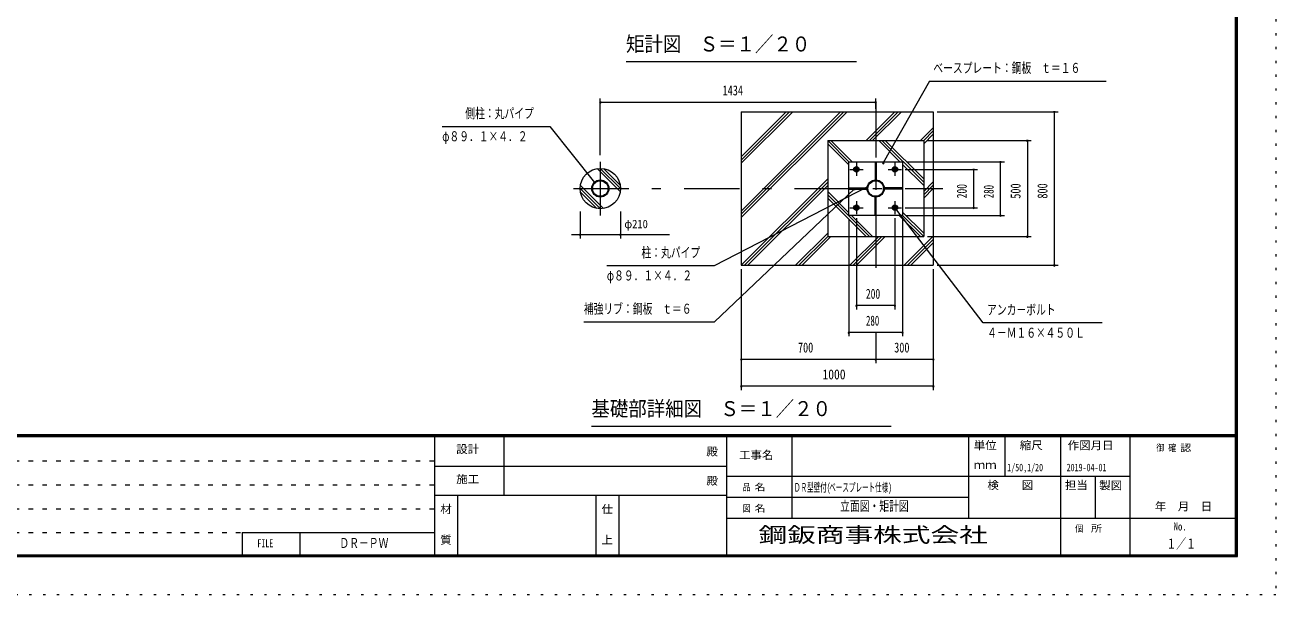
# Model space of a CAD drawing. Units: millimetres, scale not verified, with parts at other scales. Extents: x -26656 to 26658, y -10500 to 10500.
# Drawn here: x 10372 to 26658, y -10500 to -3075 of the extents above; entities that cross this region are included whole.
import ezdxf
from ezdxf.enums import TextEntityAlignment as Align

# ---------------------------------------------------------------- set-up
doc = ezdxf.new("R2010")
doc.units = ezdxf.units.MM
doc.header["$LTSCALE"] = 60
for name, pattern in [('USER1', [3, 1, -2]), ('USER3', [24, 12, -5, 2, -5]), ('USER4', [3, 0.5, -2.5])]:
    doc.linetypes.add(name, pattern=pattern)
doc.layers.add('0-1_0-F', color=7, linetype='Continuous')
doc.layers.add('0-E_2-5DIM', color=7, linetype='Continuous')
for name, color, linetype, lineweight in [('0-6_2-02BOLD', 7, 'Continuous', 18), ('0-8_2-22CENTER', 3, 'USER3', 18), ('0-9_2-42THIN', 4, 'Continuous', 18), ('0-A_2-52DIM', 3, 'Continuous', 18), ('0-B_2-62HATCH', 2, 'Continuous', 18), ('0-C_F-F', 5, 'Continuous', 18), ('0-D_F-E_J_ADD', 5, 'USER4', 18)]:
    doc.layers.add(name, color=color, linetype=linetype, lineweight=lineweight)
doc.styles.add('ＭＳ ゴシック', font='')
doc.styles.get('ＭＳ ゴシック').set_extended_font_data('MS Gothic')

msp = doc.modelspace()

# ---------------------------------------------------------------- linework, layer by layer
at = {"layer": '0-6_2-02BOLD'}
for p, q in [((19696.84, -4205.07), (22196.84, -4205.07)), ((22196.84, -4205.07), (22196.84, -6205.07)), ((20821.84, -4580.07), (20821.84, -5830.07)), ((20821.84, -4580.07), (22071.84, -4580.07)), ((22071.84, -4580.07), (22071.84, -5830.07)), ((21096.84, -4855.07), (21796.84, -4855.07)), ((21096.84, -5555.07), (21096.84, -4855.07)), ((21439.34, -4856.19), (21439.34, -5093.69)), ((21439.34, -4856.19), (21454.34, -4856.19)), ((21454.34, -4856.19), (21454.34, -5093.69)), ((21796.84, -4855.07), (21796.84, -5555.07)), ((21184.57, -4933.82), (21209.11, -4933.82)), ((21209.11, -4933.82), (21221.38, -4955.07)), ((21221.38, -4955.07), (21209.11, -4976.32)), ((21439.34, -5043.69), (21454.34, -5043.69)), ((21684.57, -4933.82), (21709.11, -4933.82)), ((21709.11, -4933.82), (21721.37, -4955.07)), ((21721.37, -4955.07), (21709.11, -4976.32)), ((21285.46, -5212.57), (21285.46, -5197.57)), ((21335.46, -5212.57), (21335.46, -5197.57)), ((21439.34, -5093.69), (21454.34, -5093.69)), ((21795.71, -5197.57), (21558.21, -5197.57)), ((21558.21, -5197.57), (21558.21, -5212.57)), ((21608.21, -5197.57), (21608.21, -5212.57)), ((21097.96, -5212.57), (21335.46, -5212.57)), ((21439.34, -5553.94), (21439.34, -5316.44)), ((21454.34, -5366.44), (21439.34, -5366.44)), ((21184.57, -5433.82), (21209.11, -5433.82)), ((21209.11, -5433.82), (21221.38, -5455.07)), ((21221.38, -5455.07), (21209.11, -5476.32)), ((21684.57, -5433.82), (21709.11, -5433.82)), ((21709.11, -5433.82), (21721.37, -5455.07)), ((21721.37, -5455.07), (21709.11, -5476.32)), ((21796.84, -5555.07), (21096.84, -5555.07)), ((21454.34, -5553.94), (21439.34, -5553.94)), ((20821.84, -5830.07), (22071.84, -5830.07))]:
    msp.add_line(p, q, dxfattribs=at)
for points in [[(19696.84, -4205.07), (19696.84, -6205.07), (22196.84, -6205.07)], [(21184.57, -4933.82), (21172.3, -4955.07), (21184.57, -4976.32), (21209.11, -4976.32)], [(21684.57, -4933.82), (21672.3, -4955.07), (21684.57, -4976.32), (21709.11, -4976.32)], [(21097.96, -5212.57), (21097.96, -5197.57), (21335.46, -5197.57)], [(21795.71, -5197.57), (21795.71, -5212.57), (21558.21, -5212.57)], [(21454.34, -5553.94), (21454.34, -5316.44), (21439.34, -5316.44)], [(21184.57, -5433.82), (21172.3, -5455.07), (21184.57, -5476.32), (21209.11, -5476.32)], [(21684.57, -5433.82), (21672.3, -5455.07), (21684.57, -5476.32), (21709.11, -5476.32)]]:
    msp.add_lwpolyline(points, dxfattribs=at)
for centre, radius in [((17861.84, -5205.07), 262.5), ((21196.84, -4955.07), 35), ((21196.84, -4955.07), 26.88), ((21196.84, -4955.07), 20.62), ((21196.84, -4955.07), 15), ((21696.84, -4955.07), 35), ((21696.84, -4955.07), 26.88), ((21696.84, -4955.07), 20.62), ((21696.84, -4955.07), 15), ((17861.84, -5205.07), 111.38), ((17861.84, -5205.07), 100.88), ((21446.84, -5205.07), 111.38), ((21446.84, -5205.07), 100.88), ((21196.84, -5455.07), 35), ((21196.84, -5455.07), 26.88), ((21196.84, -5455.07), 20.62), ((21196.84, -5455.07), 15), ((21696.84, -5455.07), 35), ((21696.84, -5455.07), 26.88), ((21696.84, -5455.07), 20.62), ((21696.84, -5455.07), 15)]:
    msp.add_circle(centre, radius, dxfattribs=at)
at = {"layer": '0-8_2-22CENTER'}
for p, q in [((21446.84, -4080.07), (21446.84, -6330.07)), ((17861.84, -4855.07), (17861.84, -5555.07)), ((21196.84, -4869.71), (21196.84, -5040.43)), ((21696.84, -4869.71), (21696.84, -5040.43)), ((21111.48, -4955.07), (21282.2, -4955.07)), ((21611.48, -4955.07), (21782.2, -4955.07)), ((17511.84, -5205.07), (22321.84, -5205.07)), ((21196.84, -5369.71), (21196.84, -5540.43)), ((21696.84, -5369.71), (21696.84, -5540.43)), ((21111.48, -5455.07), (21282.2, -5455.07)), ((21611.48, -5455.07), (21782.2, -5455.07))]:
    msp.add_line(p, q, dxfattribs=at)
at = {"layer": '0-9_2-42THIN'}
for centre in [(21196.84, -4955.07), (21696.84, -4955.07), (21196.84, -5455.07), (21696.84, -5455.07)]:
    msp.add_circle(centre, 11.25, dxfattribs=at)
at = {"layer": '0-A_2-52DIM'}
for p, q in [((21196.84, -3555.07), (18196.84, -3555.07)), ((22146.84, -3805.07), (21545.61, -4871.48)), ((22146.84, -3805.07), (24446.84, -3805.07)), ((17861.84, -4768.25), (17861.84, -4030.38)), ((21446.84, -4166.36), (21446.84, -4030.38)), ((17871.84, -4080.38), (17851.84, -4080.38)), ((17861.84, -4080.38), (21446.84, -4080.38)), ((21456.84, -4080.38), (21436.84, -4080.38)), ((22246.84, -4205.07), (23821.84, -4205.07)), ((23781.84, -4205.07), (23761.84, -4205.07)), ((23771.84, -4205.07), (23771.84, -6205.07)), ((15803.78, -4396.21), (17203.77, -4396.21)), ((17203.77, -4396.21), (17788.11, -5128.17)), ((22121.84, -4580.07), (23471.84, -4580.07)), ((23431.84, -4580.07), (23411.84, -4580.07)), ((23421.84, -4580.07), (23421.84, -5830.07)), ((21555.61, -4871.48), (21535.61, -4871.48)), ((21846.84, -4855.07), (23121.83, -4855.07)), ((23081.84, -4855.07), (23061.84, -4855.07)), ((23071.84, -5555.07), (23071.84, -4855.07)), ((21832.2, -4955.07), (22771.83, -4955.07)), ((22731.84, -4955.07), (22711.84, -4955.07)), ((22721.84, -4955.07), (22721.84, -5455.07)), ((17798.11, -5128.17), (17778.11, -5128.17)), ((19346.84, -6209.6), (21343.37, -5179.76)), ((19346.84, -6942.68), (21171.92, -5209.02)), ((21181.92, -5209.02), (21161.92, -5209.02)), ((21353.37, -5179.76), (21333.37, -5179.76)), ((17599.34, -5505.07), (17599.34, -5855.07)), ((18124.34, -5505.07), (18124.34, -5855.07)), ((21720.95, -5467.87), (21700.95, -5467.87)), ((22846.84, -6955.07), (21710.95, -5467.87)), ((21832.2, -5455.07), (22771.83, -5455.07)), ((22731.84, -5455.07), (22711.84, -5455.07)), ((21096.84, -5605.07), (21096.84, -7130.07)), ((21196.84, -5590.43), (21196.84, -6780.07)), ((21696.84, -5590.43), (21696.84, -6780.07)), ((21796.84, -5605.07), (21796.84, -7130.07)), ((21846.84, -5555.07), (23121.83, -5555.07)), ((23081.84, -5555.07), (23061.84, -5555.07)), ((17488.34, -5805.07), (18761.84, -5805.07)), ((17609.34, -5805.07), (17589.34, -5805.07)), ((18134.34, -5805.07), (18114.34, -5805.07)), ((22121.84, -5830.07), (23471.84, -5830.07)), ((23431.84, -5830.07), (23411.84, -5830.07)), ((17946.84, -6209.6), (19346.84, -6209.6)), ((19696.84, -6255.07), (19696.84, -7830.07)), ((22196.84, -6255.07), (22196.84, -7830.07)), ((22246.84, -6205.07), (23821.84, -6205.07)), ((23781.84, -6205.07), (23761.84, -6205.07)), ((21206.84, -6730.07), (21186.84, -6730.07)), ((21696.84, -6730.07), (21196.84, -6730.07)), ((21706.84, -6730.07), (21686.84, -6730.07)), ((17646.84, -6942.68), (19346.84, -6942.68)), ((24396.84, -6955.07), (22846.84, -6955.07)), ((21106.84, -7080.07), (21086.84, -7080.07)), ((21796.84, -7080.07), (21096.84, -7080.07)), ((21446.84, -7080.07), (21446.84, -7480.07)), ((21806.84, -7080.07), (21786.84, -7080.07)), ((19706.84, -7430.07), (19686.84, -7430.07)), ((22196.84, -7430.07), (19696.84, -7430.07)), ((21456.84, -7430.07), (21436.84, -7430.07)), ((22206.84, -7430.07), (22186.84, -7430.07)), ((19706.84, -7780.07), (19686.84, -7780.07)), ((22196.84, -7780.07), (19696.84, -7780.07)), ((22206.84, -7780.07), (22186.84, -7780.07)), ((21646.84, -8305.07), (17746.84, -8305.07))]:
    msp.add_line(p, q, dxfattribs=at)
for centre in [(17861.84, -4080.38), (21446.84, -4080.38), (23771.84, -4205.07), (23421.84, -4580.07), (21545.61, -4871.48), (23071.84, -4855.07), (22721.84, -4955.07), (17788.11, -5128.17), (21171.92, -5209.02), (21343.37, -5179.76), (21710.95, -5467.87), (22721.84, -5455.07), (23071.84, -5555.07), (17599.34, -5805.07), (18124.34, -5805.07), (23421.84, -5830.07), (23771.84, -6205.07), (21196.84, -6730.07), (21696.84, -6730.07), (21096.84, -7080.07), (21796.84, -7080.07), (19696.84, -7430.07), (21446.84, -7430.07), (22196.84, -7430.07), (19696.84, -7780.07), (22196.84, -7780.07)]:
    msp.add_arc(centre, 10, 180, 0, dxfattribs=at)
at = {"layer": '0-B_2-62HATCH'}
for p, q in [((19696.84, -5583.28), (21075.05, -4205.07)), ((19696.84, -5540.86), (21032.63, -4205.07)), ((19696.84, -5498.43), (20990.2, -4205.07)), ((19696.84, -4876.18), (20367.94, -4205.07)), ((19696.84, -4833.75), (20325.52, -4205.07)), ((19696.84, -4791.32), (20283.09, -4205.07)), ((21322.3, -4580.07), (21697.3, -4205.07)), ((21364.73, -4580.07), (21739.73, -4205.07)), ((21407.16, -4580.07), (21782.16, -4205.07)), ((22029.41, -4580.07), (22196.84, -4412.64)), ((22071.84, -4580.07), (22196.84, -4455.07)), ((22071.84, -4622.5), (22196.84, -4497.5)), ((20821.84, -4580.07), (21096.84, -4855.07)), ((20821.84, -4622.49), (21096.84, -4897.5)), ((20864.26, -4580.07), (21139.26, -4855.07)), ((21486.52, -4580.07), (21761.52, -4855.07)), ((21528.94, -4580.07), (22071.84, -5122.96)), ((21571.37, -4580.07), (22071.84, -5080.53)), ((17821.64, -4945.67), (18121.24, -5245.27)), ((17860.97, -4942.57), (18124.34, -5205.94)), ((17907.37, -4946.55), (18120.36, -5159.54)), ((21796.84, -4890.39), (22071.84, -5165.39)), ((17599.34, -5204.2), (17862.71, -5467.57)), ((17602.43, -5164.87), (17902.04, -5464.47)), ((19697.3, -6205.07), (20821.84, -5080.54)), ((19739.73, -6205.07), (20821.84, -5122.96)), ((19782.16, -6205.07), (20821.84, -5165.39)), ((22071.84, -5244.75), (22196.84, -5119.75)), ((22071.84, -5287.18), (22196.84, -5162.18)), ((22071.84, -5329.6), (22196.84, -5204.6)), ((17603.32, -5250.6), (17816.3, -5463.59)), ((20821.84, -5244.75), (21096.84, -5519.75)), ((20821.84, -5287.17), (21364.73, -5830.07)), ((20821.84, -5329.6), (21322.3, -5830.07)), ((21796.84, -5512.64), (22071.84, -5787.64)), ((21132.15, -5555.07), (21407.16, -5830.07)), ((21754.41, -5555.07), (22029.41, -5830.07)), ((21796.84, -5555.07), (22071.84, -5830.07)), ((20404.41, -6205.07), (20821.84, -5787.64)), ((20446.84, -6205.07), (20821.84, -5830.07)), ((20489.26, -6205.07), (20864.26, -5830.07)), ((21111.52, -6205.07), (21486.52, -5830.07)), ((21153.95, -6205.07), (21528.95, -5830.07)), ((21196.37, -6205.07), (21571.37, -5830.07)), ((21818.62, -6205.07), (22196.84, -5826.86)), ((21861.05, -6205.07), (22196.84, -5869.28)), ((21903.48, -6205.07), (22196.84, -5911.71))]:
    msp.add_line(p, q, dxfattribs=at)
at = {"layer": '0-C_F-F'}
for p, q in [((26155.75, -9997.5), (26155.75, 10097.5)), ((26158.25, -10000), (26158.25, 10100)), ((26135.75, -9977.5), (26135.75, 10077.5)), ((26138.25, -9980), (26138.25, 10080)), ((26140.75, -9982.5), (26140.75, 10082.5)), ((26145.75, -9987.5), (26145.75, 10087.5)), ((26150.75, -9992.5), (26150.75, 10092.5)), ((26133.25, -8415), (-2516.75, -8415)), ((26133.25, -8417.5), (-2516.75, -8417.5)), ((26133.25, -8420), (-2516.75, -8420)), ((26133.25, -8422.5), (-2516.75, -8422.5)), ((26133.25, -8425), (-2516.75, -8425)), ((26133.25, -8427.5), (-2516.75, -8427.5)), ((26133.25, -8430), (-2516.75, -8430)), ((26133.25, -8432.5), (-2516.75, -8432.5)), ((26133.25, -8435), (-2516.75, -8435)), ((26133.25, -8437.5), (-2516.75, -8437.5)), ((26133.25, -8440), (-2516.75, -8440)), ((15708.25, -10000), (15708.25, -8440)), ((16608.25, -9200), (16608.25, -8440)), ((19508.25, -10000), (19508.25, -8440)), ((20358.25, -9500), (20358.25, -8440)), ((22658.25, -9500), (22658.25, -8440)), ((23133.25, -8950), (23133.25, -8440)), ((23858.25, -10000), (23858.25, -8440)), ((24758.25, -10000), (24758.25, -8440)), ((15708.25, -8820), (19508.25, -8820)), ((19508.25, -8950), (24758.25, -8950)), ((24308.25, -9500), (24308.25, -8950)), ((15708.25, -9200), (19508.25, -9200)), ((16008.25, -10000), (16008.25, -9200)), ((17808.25, -10000), (17808.25, -9200)), ((18108.25, -10000), (18108.25, -9200)), ((19508.25, -9225), (22658.25, -9225)), ((19508.25, -9500), (26158.25, -9500)), ((13200.25, -9688), (15708.25, -9688)), ((13200.25, -9688), (13200.25, -10000)), ((13950.25, -9688), (13950.25, -10000)), ((-2541.75, -10000), (26158.25, -10000)), ((-2539.25, -9997.5), (26155.75, -9997.5)), ((-2534.25, -9992.5), (26150.75, -9992.5)), ((-2529.25, -9987.5), (26145.75, -9987.5)), ((-2524.25, -9982.5), (26140.75, -9982.5)), ((-2521.75, -9980), (26138.25, -9980)), ((-2519.25, -9977.5), (26135.75, -9977.5))]:
    msp.add_line(p, q, dxfattribs=at)
at = {"layer": '0-C_F-F', "color": 6, "linetype": 'USER1'}
for p, q in [((-2541.75, -8752), (15708.25, -8752)), ((-2541.75, -9064), (15708.25, -9064)), ((-2541.75, -9376), (15708.25, -9376)), ((-2541.75, -9688), (13200.25, -9688))]:
    msp.add_line(p, q, dxfattribs=at)
at = {"layer": '0-C_F-F'}
for points in [[(-2536.75, 10095), (-2536.75, -9995), (26153.25, -9995), (26153.25, 10095)], [(-2531.75, 10090), (-2531.75, -9990), (26148.25, -9990), (26148.25, 10090)], [(-2526.75, 10085), (-2526.75, -9985), (26143.25, -9985), (26143.25, 10085)], [(-2516.75, 10075), (-2516.75, -9975), (26133.25, -9975), (26133.25, 10075)]]:
    msp.add_lwpolyline(points, dxfattribs=at)
at = {"layer": '0-D_F-E_J_ADD'}
for p, q in [((26658.25, 10500), (26658.25, -10500)), ((26658.25, -10500), (-3041.75, -10500))]:
    msp.add_line(p, q, dxfattribs=at)

# ---------------------------------------------------------------- texts
at = {"layer": '0-1_0-F', "style": 'ＭＳ ゴシック'}
for s, height, width, p in [('1/50,1/20', 97.68, 0.65, (23159.43, -8916.7)), ('2019-04-01', 97.68, 0.65, (23933.25, -8916.7)), ('ＤＲ型壁付(', 110.7, 0.55, (20383.25, -9187.5)), ('ベースプレート仕様)', 110.7, 0.55, (20842.53, -9187.5)), ('立面図・矩計図', 130.2, 0.7, (20983.25, -9444.74)), ('ＤＲ－ＰＷ', 130.2, 0.7, (14464.84, -9926.24)), ('１／１', 130.2, 0.7, (25233.25, -9934.49))]:
    msp.add_text(s, height=height, dxfattribs=dict(at, width=width)).set_placement(p, align=Align.BOTTOM_LEFT)
at = {"layer": '0-A_2-52DIM', "color": 7, "style": 'ＭＳ ゴシック'}
for s, height, width, p in [('矩計図\u3000Ｓ＝１／２０', 195.4, 0.9, (18196.84, -3478.42)), ('ベースプレート：鋼板\u3000ｔ＝１６', 130.2, 0.7, (22196.84, -3737.31)), ('1434', 130.2, 0.75, (19453.82, -4030.38)), ('側柱：丸パイプ', 130.2, 0.7, (16103.77, -4328.45)), ('φ８９．１×４．２', 130.2, 0.7, (15803.78, -4628.45)), ('φ210', 110.7, 0.9, (18174.34, -5755.07)), ('柱：丸パイプ', 130.2, 0.7, (18396.84, -6141.84)), ('φ８９．１×４．２', 130.2, 0.7, (17946.84, -6441.84)), ('200', 130.2, 0.7, (21319.57, -6680.07)), ('補強リブ：鋼板\u3000ｔ＝６', 130.2, 0.7, (17646.84, -6874.92)), ('アンカ－ボルト', 130.2, 0.7, (22896.84, -6887.3)), ('280', 130.2, 0.65, (21320.89, -7030.07)), ('４－Ｍ１６×４５０Ｌ', 130.2, 0.7, (22896.84, -7187.3)), ('700', 130.2, 0.75, (20434.83, -7380.07)), ('300', 130.2, 0.75, (21687.73, -7380.07)), ('1000', 130.2, 0.85, (20754.03, -7730.07)), ('基礎部詳細図\u3000Ｓ＝１／２０', 195.4, 0.9, (17746.84, -8228.42))]:
    msp.add_text(s, height=height, dxfattribs=dict(at, width=width)).set_placement(p, align=Align.BOTTOM_LEFT)
for s, width, p in [('200', 0.7, (22671.84, -5332.33)), ('280', 0.65, (23021.84, -5331.01)), ('500', 0.75, (23371.84, -5337.51)), ('800', 0.75, (23721.83, -5336.47))]:
    msp.add_text(s, height=130.2, rotation=90, dxfattribs=dict(at, width=width)).set_placement(p, align=Align.BOTTOM_LEFT)
at = {"layer": '0-C_F-F', "color": 7, "style": 'ＭＳ ゴシック'}
for s, height, width, p in [('設計', 104.2, 1.05, (15985.75, -8683.83)), ('殿', 104.2, 1.05, (19243.25, -8715.79)), ('工事名', 104.2, 1.05, (19668.25, -8760.79)), ('単位', 104.2, 1.05, (22723.25, -8633.29)), ('縮尺', 104.2, 1.05, (23323.25, -8633.29)), ('作図月日', 104.2, 1.05, (23947.15, -8634.31)), ('御 ', 88.56, 0.85, (25101, -8654.43)), ('確 ', 88.56, 0.85, (25255.39, -8654.43)), ('認', 88.56, 1.2, (25409.77, -8654.43)), ('ｍｍ', 104.2, 1.05, (22723.25, -8888.29)), ('施工', 104.2, 1.05, (15985.75, -9075.79)), ('殿', 104.2, 1.05, (19243.25, -9095.79)), ('品 ', 88.56, 0.85, (19714.5, -9167.5)), ('名', 88.56, 1.2, (19868.89, -9167.5)), ('検\u3000\u3000図', 104.2, 1.05, (22900.75, -9153.29)), ('担当', 104.2, 1.05, (23910.75, -9153.29)), ('製図', 104.2, 1.05, (24356.73, -9155.74)), ('\u3000年\u3000月\u3000日', 104.2, 1.05, (24931.99, -9430.22)), ('材', 104.2, 1.05, (15778.25, -9465.79)), ('仕', 104.2, 1.05, (17878.25, -9465.79)), ('図 ', 88.56, 0.85, (19714.5, -9442.5)), ('名', 88.56, 1.2, (19868.89, -9442.5)), ('個  ', 88.56, 0.85, (24043.25, -9705)), ('所', 88.56, 1.2, (24249.1, -9705)), ('No.', 104.2, 0.8, (25325.75, -9690.79)), ('質', 104.2, 1.05, (15778.25, -9865.79)), ('上', 104.2, 1.05, (17878.25, -9865.79)), ('FILE', 104.2, 0.7, (13396.5, -9909.79))]:
    msp.add_text(s, height=height, dxfattribs=dict(at, width=width)).set_placement(p, align=Align.BOTTOM_LEFT)
at = {"layer": '0-E_2-5DIM', "style": 'ＭＳ ゴシック', "width": 1.4}
msp.add_text('鋼鈑商事株式会社', height=195.4, dxfattribs=at).set_placement((19921.46, -9872.05), align=Align.BOTTOM_LEFT)

doc.saveas('drawing.dxf')
